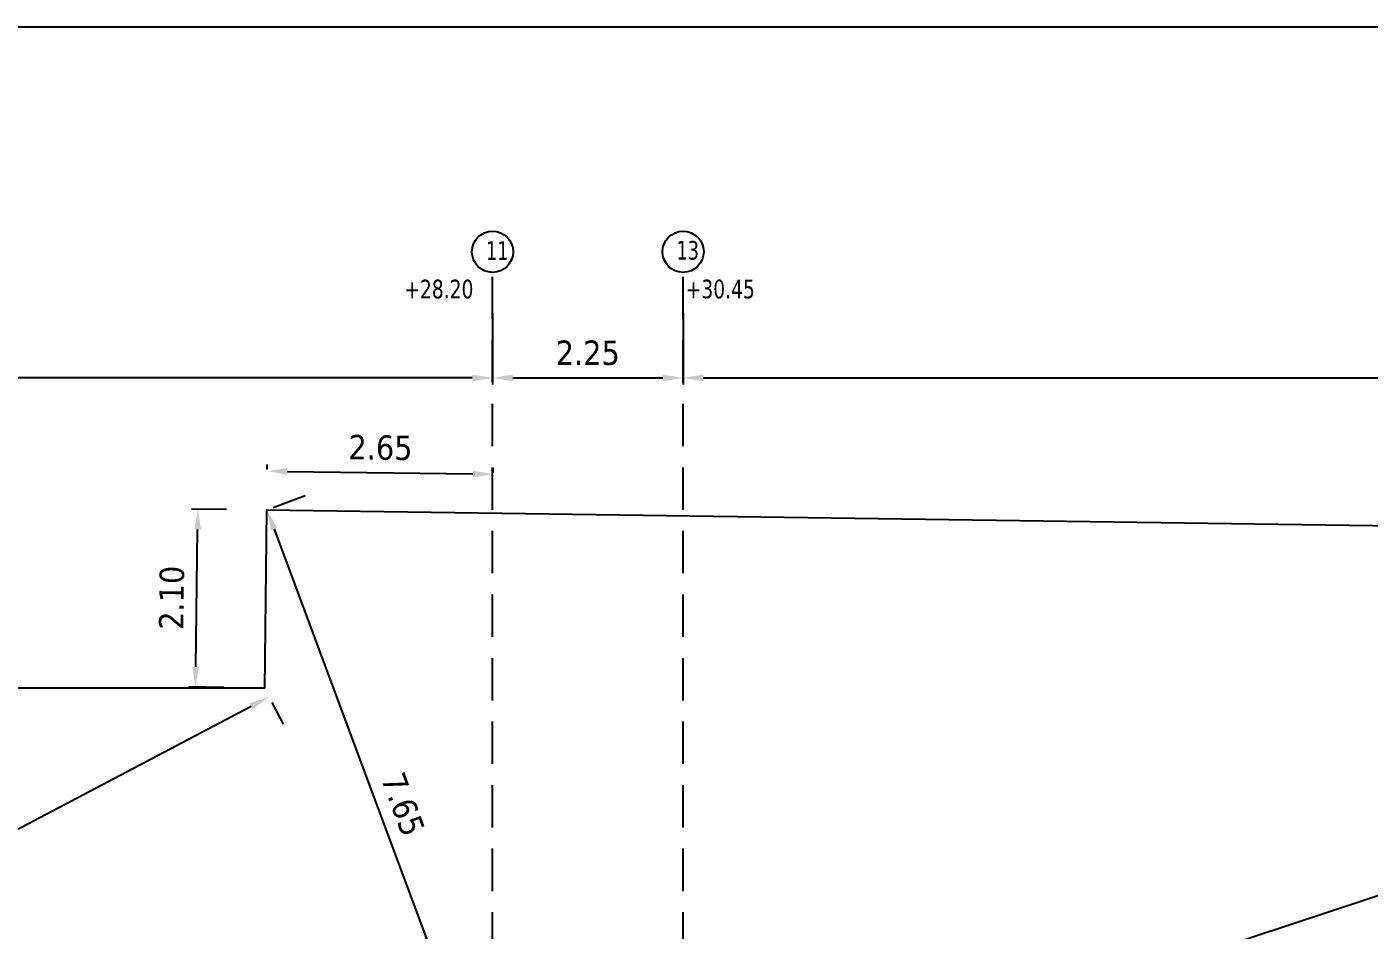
# Model space of a CAD drawing. Header units: millimetres. Extents: x -2171 to 1563, y -1758 to -1505.
# Drawn here: x -2024.74 to -2008.89, y -1599.84 to -1589.18 of the extents above; entities that cross this region are included whole.
import ezdxf

# ---------------------------------------------------------------- set-up
doc = ezdxf.new("R2010")
doc.units = ezdxf.units.MM
doc.header["$PDMODE"] = 32
doc.linetypes.add('DASHDOT', pattern=[25.4, 12.7, -6.35, 0, -6.35])
doc.linetypes.add('HIDDEN', pattern=[0.375, 0.25, -0.125])
doc.layers.get('Defpoints').update_dxf_attribs({"color": 6})
for name, color, linetype in [('-S-AKSONES', 50, 'DASHDOT'), ('-S_TEXT', 3, 'Continuous'), ('A-TEXT', 7, 'Continuous'), ('Geo_Lines_-1', 94, 'Continuous'), ('STR-AXIS', 2, 'Continuous')]:
    doc.layers.add(name, color=color, linetype=linetype)
doc.styles.add('GR-SIMPL', font='GR-SIMPL.shx', dxfattribs={"width": 0.8})
doc.styles.get("Standard").update_dxf_attribs({"font": 'tahoma.ttf'})
doc.styles.add('style1', font='tahoma.ttf', dxfattribs={"width": 0.8})
doc.dimstyles.new('Copy(2) of Standard', dxfattribs={"dimscale": 96, "dimtxt": 0.003, "dimasz": 0.0025, "dimexe": 0.0008, "dimexo": 0.005, "dimgap": 0.0015, "dimtad": 1, "dimrnd": 0.05, "dimzin": 0, "dimdsep": 46, "dimtxsty": 'Standard', "dimcen": 0.001, "dimclrd": 256, "dimclrt": 256, "dimadec": 0, "dimazin": 0, "dimtfac": 1, "dimtofl": 0, "dimtmove": 0, "dimatfit": 3, "dimfxl": 5, "dimtolj": 1, "dimtzin": 0, "dimarcsym": 1})

# ---------------------------------------------------------------- blocks, each defined once
blk = doc.blocks.new('*D180')
at = {"layer": '-S-AKSONES', "color": 0, "lineweight": -2, "ltscale": 0.5, "transparency": 16777216}
for p, q in [((-2019.243, -1592.56), (-2019.243, -1593.402)), ((-2016.994, -1592.56), (-2016.994, -1593.402))]:
    blk.add_line(p, q, dxfattribs=at)
at = {"layer": '-S-AKSONES', "lineweight": -2, "ltscale": 0.5, "transparency": 16777216}
blk.add_line((-2019.003, -1593.325), (-2017.234, -1593.325), dxfattribs=at)
at = {"layer": '-S-AKSONES', "ltscale": 0.5, "transparency": 16777216}
for points in [[(-2019.003, -1593.285), (-2019.003, -1593.365), (-2019.243, -1593.325)], [(-2017.234, -1593.285), (-2017.234, -1593.365), (-2016.994, -1593.325)]]:
    blk.add_solid(points, dxfattribs=at)
at = {"layer": 'Defpoints', "color": 0, "ltscale": 0.5, "transparency": 16777216}
for p in [(-2019.243, -1592.08), (-2016.994, -1592.08), (-2016.994, -1593.325)]:
    blk.add_point(p, dxfattribs=at)
at = {"layer": '-S-AKSONES', "ltscale": 0.5, "transparency": 16777216, "insert": (-2018.119, -1593.031), "char_height": 0.288, "attachment_point": 5}
blk.add_mtext('\\A1;2.25', dxfattribs=at)
blk = doc.blocks.new('*D181')
at = {"layer": '-S-AKSONES', "color": 0, "linetype": 'Continuous', "lineweight": -2, "ltscale": 0.5, "transparency": 16777216}
for p, q in [((-2016.994, -1592.56), (-2016.994, -1593.402)), ((-1996.065, -1594.77), (-1996.065, -1593.248))]:
    blk.add_line(p, q, dxfattribs=at)
at = {"layer": '-S-AKSONES', "linetype": 'Continuous', "lineweight": -2, "ltscale": 0.5, "transparency": 16777216}
blk.add_line((-2016.754, -1593.325), (-1996.305, -1593.325), dxfattribs=at)
at = {"layer": '-S-AKSONES', "linetype": 'Continuous', "ltscale": 0.5, "transparency": 16777216}
for points in [[(-2016.754, -1593.285), (-2016.754, -1593.365), (-2016.994, -1593.325)], [(-1996.305, -1593.285), (-1996.305, -1593.365), (-1996.065, -1593.325)]]:
    blk.add_solid(points, dxfattribs=at)
at = {"layer": 'Defpoints', "color": 0, "linetype": 'Continuous', "ltscale": 0.5, "transparency": 16777216}
for p in [(-2016.994, -1592.08), (-1996.065, -1593.325), (-1996.065, -1595.25)]:
    blk.add_point(p, dxfattribs=at)
at = {"layer": '-S-AKSONES', "linetype": 'Continuous', "ltscale": 0.5, "transparency": 16777216, "insert": (-2006.529, -1593.031), "char_height": 0.288, "attachment_point": 5}
blk.add_mtext('\\A1;20.95', dxfattribs=at)
blk = doc.blocks.new('*D185')
at = {"layer": '-S-AKSONES', "color": 0, "linetype": 'Continuous', "lineweight": -2, "ltscale": 0.5, "transparency": 16777216}
for p, q in [((-1996.215, -1594.794), (-1996.089, -1595.177)), ((-2016.844, -1601.58), (-2016.718, -1601.963))]:
    blk.add_line(p, q, dxfattribs=at)
at = {"layer": '-S-AKSONES', "linetype": 'Continuous', "lineweight": -2, "ltscale": 0.5, "transparency": 16777216}
blk.add_line((-2016.466, -1601.961), (-1996.293, -1595.325), dxfattribs=at)
at = {"layer": '-S-AKSONES', "linetype": 'Continuous', "ltscale": 0.5, "transparency": 16777216}
for points in [[(-1996.305, -1595.287), (-1996.28, -1595.363), (-1996.065, -1595.25)], [(-2016.478, -1601.923), (-2016.453, -1601.999), (-2016.694, -1602.036)]]:
    blk.add_solid(points, dxfattribs=at)
at = {"layer": 'Defpoints', "color": 0, "linetype": 'Continuous', "ltscale": 0.5, "transparency": 16777216}
for p in [(-1996.065, -1595.25), (-1996.065, -1595.25), (-2016.694, -1602.036)]:
    blk.add_point(p, dxfattribs=at)
at = {"layer": '-S-AKSONES', "linetype": 'Continuous', "ltscale": 0.5, "transparency": 16777216, "insert": (-2006.471, -1598.364), "char_height": 0.288, "attachment_point": 5, "rotation": 18.2084}
blk.add_mtext('\\A1;21.70', dxfattribs=at)
blk = doc.blocks.new('*D186')
at = {"layer": '-S-AKSONES', "color": 0, "lineweight": -2, "ltscale": 0.5, "transparency": 16777216}
for p, q in [((-2021.906, -1594.406), (-2021.905, -1594.348)), ((-2019.237, -1594.444), (-2019.236, -1594.385))]:
    blk.add_line(p, q, dxfattribs=at)
at = {"layer": '-S-AKSONES', "lineweight": -2, "ltscale": 0.5, "transparency": 16777216}
blk.add_line((-2021.666, -1594.428), (-2019.477, -1594.459), dxfattribs=at)
at = {"layer": '-S-AKSONES', "ltscale": 0.5, "transparency": 16777216}
for points in [[(-2021.665, -1594.388), (-2021.667, -1594.468), (-2021.906, -1594.425)], [(-2019.476, -1594.419), (-2019.478, -1594.499), (-2019.237, -1594.462)]]:
    blk.add_solid(points, dxfattribs=at)
at = {"layer": 'Defpoints', "color": 0, "ltscale": 0.5, "transparency": 16777216}
for p in [(-2019.237, -1594.462), (-2021.912, -1594.886), (-2019.243, -1594.924)]:
    blk.add_point(p, dxfattribs=at)
at = {"layer": '-S-AKSONES', "ltscale": 0.5, "transparency": 16777216, "insert": (-2020.567, -1594.149), "char_height": 0.288, "attachment_point": 5, "rotation": 359.1928}
blk.add_mtext('\\A1;2.65', dxfattribs=at)
blk = doc.blocks.new('*D187')
at = {"layer": '-S-AKSONES', "color": 0, "lineweight": -2, "ltscale": 0.5, "transparency": 16777216}
for p, q in [((-2022.387, -1594.879), (-2022.8, -1594.874)), ((-2022.417, -1596.979), (-2022.829, -1596.973))]:
    blk.add_line(p, q, dxfattribs=at)
at = {"layer": '-S-AKSONES', "lineweight": -2, "ltscale": 0.5, "transparency": 16777216}
blk.add_line((-2022.749, -1596.734), (-2022.726, -1595.115), dxfattribs=at)
at = {"layer": '-S-AKSONES', "ltscale": 0.5, "transparency": 16777216}
for points in [[(-2022.766, -1595.114), (-2022.686, -1595.115), (-2022.723, -1594.875)], [(-2022.789, -1596.734), (-2022.709, -1596.735), (-2022.753, -1596.974)]]:
    blk.add_solid(points, dxfattribs=at)
at = {"layer": 'Defpoints', "color": 0, "ltscale": 0.5, "transparency": 16777216}
for p in [(-2022.723, -1594.875), (-2021.907, -1594.886), (-2021.937, -1596.986)]:
    blk.add_point(p, dxfattribs=at)
at = {"layer": '-S-AKSONES', "ltscale": 0.5, "transparency": 16777216, "insert": (-2023.032, -1595.92), "char_height": 0.288, "attachment_point": 5, "rotation": 89.1928}
blk.add_mtext('\\A1;2.10', dxfattribs=at)
blk = doc.blocks.new('*D190')
at = {"layer": '-S-AKSONES', "color": 0, "lineweight": -2, "ltscale": 0.5, "transparency": 16777216}
for p, q in [((-2021.457, -1594.719), (-2021.835, -1594.859)), ((-2018.794, -1601.868), (-2019.172, -1602.009))]:
    blk.add_line(p, q, dxfattribs=at)
at = {"layer": '-S-AKSONES', "lineweight": -2, "ltscale": 0.5, "transparency": 16777216}
blk.add_line((-2021.823, -1595.111), (-2019.327, -1601.811), dxfattribs=at)
at = {"layer": '-S-AKSONES', "ltscale": 0.5, "transparency": 16777216}
for points in [[(-2021.786, -1595.097), (-2021.861, -1595.125), (-2021.907, -1594.886)], [(-2019.29, -1601.797), (-2019.365, -1601.825), (-2019.243, -1602.036)]]:
    blk.add_solid(points, dxfattribs=at)
at = {"layer": 'Defpoints', "color": 0, "ltscale": 0.5, "transparency": 16777216}
for p in [(-2021.907, -1594.886), (-2019.243, -1602.036), (-2019.243, -1602.036)]:
    blk.add_point(p, dxfattribs=at)
at = {"layer": '-S-AKSONES', "ltscale": 0.5, "transparency": 16777216, "insert": (-2020.3, -1598.358), "char_height": 0.288, "attachment_point": 5, "rotation": 290.4317}
blk.add_mtext('\\A1;7.65', dxfattribs=at)
blk = doc.blocks.new('*D419')
at = {"layer": '-S-AKSONES', "color": 0, "linetype": 'Continuous', "lineweight": -2, "ltscale": 0.5, "transparency": 16777216}
for p, q in [((-2019.243, -1592.56), (-2019.243, -1593.402)), ((-2042.67, -1593.048), (-2042.67, -1593.402))]:
    blk.add_line(p, q, dxfattribs=at)
at = {"layer": '-S-AKSONES', "linetype": 'Continuous', "lineweight": -2, "ltscale": 0.5, "transparency": 16777216}
blk.add_line((-2019.483, -1593.325), (-2042.43, -1593.325), dxfattribs=at)
at = {"layer": '-S-AKSONES', "linetype": 'Continuous', "ltscale": 0.5, "transparency": 16777216}
for points in [[(-2042.43, -1593.285), (-2042.43, -1593.365), (-2042.67, -1593.325)], [(-2019.483, -1593.285), (-2019.483, -1593.365), (-2019.243, -1593.325)]]:
    blk.add_solid(points, dxfattribs=at)
at = {"layer": 'Defpoints', "color": 0, "linetype": 'Continuous', "ltscale": 0.5, "transparency": 16777216}
for p in [(-2019.243, -1592.08), (-2042.67, -1592.568), (-2042.67, -1593.325)]:
    blk.add_point(p, dxfattribs=at)
at = {"layer": '-S-AKSONES', "linetype": 'Continuous', "ltscale": 0.5, "transparency": 16777216, "insert": (-2030.957, -1593.031), "char_height": 0.288, "attachment_point": 5}
blk.add_mtext('\\A1;23.45', dxfattribs=at)
blk = doc.blocks.new('*D429')
at = {"layer": '-S-AKSONES', "color": 0, "linetype": 'Continuous', "lineweight": -2, "ltscale": 0.5, "transparency": 16777216}
for p, q in [((-2021.713, -1597.411), (-2021.847, -1597.157)), ((-2041.387, -1607.761), (-2041.52, -1607.507))]:
    blk.add_line(p, q, dxfattribs=at)
at = {"layer": '-S-AKSONES', "linetype": 'Continuous', "lineweight": -2, "ltscale": 0.5, "transparency": 16777216}
blk.add_line((-2041.344, -1607.327), (-2022.095, -1597.201), dxfattribs=at)
at = {"layer": '-S-AKSONES', "linetype": 'Continuous', "ltscale": 0.5, "transparency": 16777216}
for points in [[(-2022.113, -1597.165), (-2022.076, -1597.236), (-2021.882, -1597.089)], [(-2041.362, -1607.292), (-2041.325, -1607.362), (-2041.556, -1607.439)]]:
    blk.add_solid(points, dxfattribs=at)
at = {"layer": 'Defpoints', "color": 0, "linetype": 'Continuous', "ltscale": 0.5, "transparency": 16777216}
for p in [(-2021.937, -1596.986), (-2021.882, -1597.089), (-2041.61, -1607.336)]:
    blk.add_point(p, dxfattribs=at)
at = {"layer": '-S-AKSONES', "linetype": 'Continuous', "ltscale": 0.5, "transparency": 16777216, "insert": (-2034.169, -1603.009), "char_height": 0.288, "attachment_point": 5, "rotation": 27.7478}
blk.add_mtext('\\A1;22.25', dxfattribs=at)

msp = doc.modelspace()

# ---------------------------------------------------------------- linework, layer by layer
at = {"layer": '-S_TEXT', "ltscale": 5}
msp.add_lwpolyline([(-2053.8167, -1589.182), (-1995.6693, -1589.182), (-1995.6693, -1629.2267), (-2053.8167, -1629.2267)], close=True, dxfattribs=at)
at = {"layer": '-S_TEXT', "color": 2}
for centre in [(-2019.2435, -1591.8367), (-2016.9935, -1591.8367)]:
    msp.add_circle(centre, 0.2432, dxfattribs=at)
at = {"layer": 'Geo_Lines_-1', "color": 94, "ltscale": 0.5}
msp.add_lwpolyline([(-2052.4366, -1596.9859), (-2053.349, -1606.5488, 0.4189744), (-2044.9671, -1616.5329), (-2007.6401, -1619.4842, 0.4025719), (-1997.8465, -1611.458), (-1996.065, -1595.2502), (-2021.9124, -1594.886), (-2021.9366, -1596.9859)], format="xyb", close=True, dxfattribs=at)
at = {"layer": 'STR-AXIS', "color": 2, "linetype": 'HIDDEN', "ltscale": 2}
for p, q in [((-2019.2435, -1620.3812), (-2019.2435, -1592.0799)), ((-2016.9935, -1620.3812), (-2016.9935, -1592.0799))]:
    msp.add_line(p, q, dxfattribs=at)

# ---------------------------------------------------------------- texts
at = {"layer": '-S_TEXT', "style": 'style1', "width": 0.85}
for s, p in [('+28.20', (-2020.2856, -1592.386)), ('+30.45', (-2016.9626, -1592.386))]:
    msp.add_text(s, height=0.22, dxfattribs=at).set_placement(p)
at = {"layer": 'A-TEXT', "color": 3, "char_height": 0.22, "width": 1.133602, "attachment_point": 7, "style": 'GR-SIMPL'}
for s, insert in [('{\\fTahoma|b0|i0|c0|p34;11}', (-2019.3202, -1591.9329)), ('{\\fTahoma|b0|i0|c0|p34;13}', (-2017.0702, -1591.9329))]:
    msp.add_mtext(s, dxfattribs=dict(at, insert=insert))

# ---------------------------------------------------------------- dimensions: what is measured, and where the dimension line sits
at = {"layer": '-S-AKSONES', "linetype": 'Continuous', "ltscale": 0.5}
dim = msp.add_linear_dim(base=(-2042.67, -1593.3251), p1=(-2019.2435, -1592.0799), p2=(-2042.67, -1592.5679), dimstyle='Copy(2) of Standard', override={"dimtmove": 1}, dxfattribs=at)
dim.commit()
dim.dimension.update_dxf_attribs({"geometry": '*D419', "text_midpoint": (-2030.9567, -1593.0311)})
at = {"layer": '-S-AKSONES', "color": 253, "ltscale": 0.5}
dim = msp.add_linear_dim(base=(-2016.9935, -1593.3251), p1=(-2019.2435, -1592.0799), p2=(-2016.9935, -1592.0799), dimstyle='Copy(2) of Standard', override={"dimtmove": 1}, dxfattribs=at)
dim.commit()
dim.dimension.update_dxf_attribs({"geometry": '*D180', "text_midpoint": (-2018.1185, -1593.0311)})
at = {"layer": '-S-AKSONES', "color": 253, "linetype": 'Continuous', "ltscale": 0.5}
dim = msp.add_linear_dim(base=(-1996.065, -1593.3251), p1=(-2016.9935, -1592.0799), p2=(-1996.065, -1595.2502), dimstyle='Copy(2) of Standard', override={"dimtmove": 1}, dxfattribs=at)
dim.commit()
dim.dimension.update_dxf_attribs({"geometry": '*D181', "text_midpoint": (-2006.5293, -1593.0311)})
at = {"layer": '-S-AKSONES', "color": 253, "ltscale": 0.5}
for p1, p2, distance, picture, middle in [((-2021.9124, -1594.886), (-2019.2435, -1594.9236), 0.4615, '*D186', (-2020.5673, -1594.1494)), ((-2021.907, -1594.8861), (-2019.2435, -1602.0359), 0, '*D190', (-2020.3, -1598.3585)), ((-2021.9366, -1596.9859), (-2021.907, -1594.8861), 0.8161, '*D187', (-2023.0318, -1595.9203))]:
    dim = msp.add_aligned_dim(p1=p1, p2=p2, distance=distance, dimstyle='Copy(2) of Standard', override={"dimtmove": 1}, dxfattribs=at)
    dim.commit()
    dim.dimension.update_dxf_attribs({"geometry": picture, "text_midpoint": middle})
at = {"layer": '-S-AKSONES', "linetype": 'Continuous', "ltscale": 0.5}
dim = msp.add_aligned_dim(p1=(-2016.6937, -1602.0359), p2=(-1996.065, -1595.2502), distance=0, dimstyle='Copy(2) of Standard', override={"dimtmove": 1}, dxfattribs=at)
dim.commit()
dim.dimension.update_dxf_attribs({"geometry": '*D185', "text_midpoint": (-2006.4712, -1598.3637)})
dim = msp.add_linear_dim(base=(-2021.8824, -1597.0889), p1=(-2041.6103, -1607.3358), p2=(-2021.9366, -1596.9859), angle=27.74778, dimstyle='Copy(2) of Standard', override={"dimtmove": 1}, dxfattribs=at)
dim.commit()
dim.dimension.update_dxf_attribs({"geometry": '*D429', "text_midpoint": (-2034.0325, -1603.2694), "dimtype": 129})

doc.saveas('drawing.dxf')
